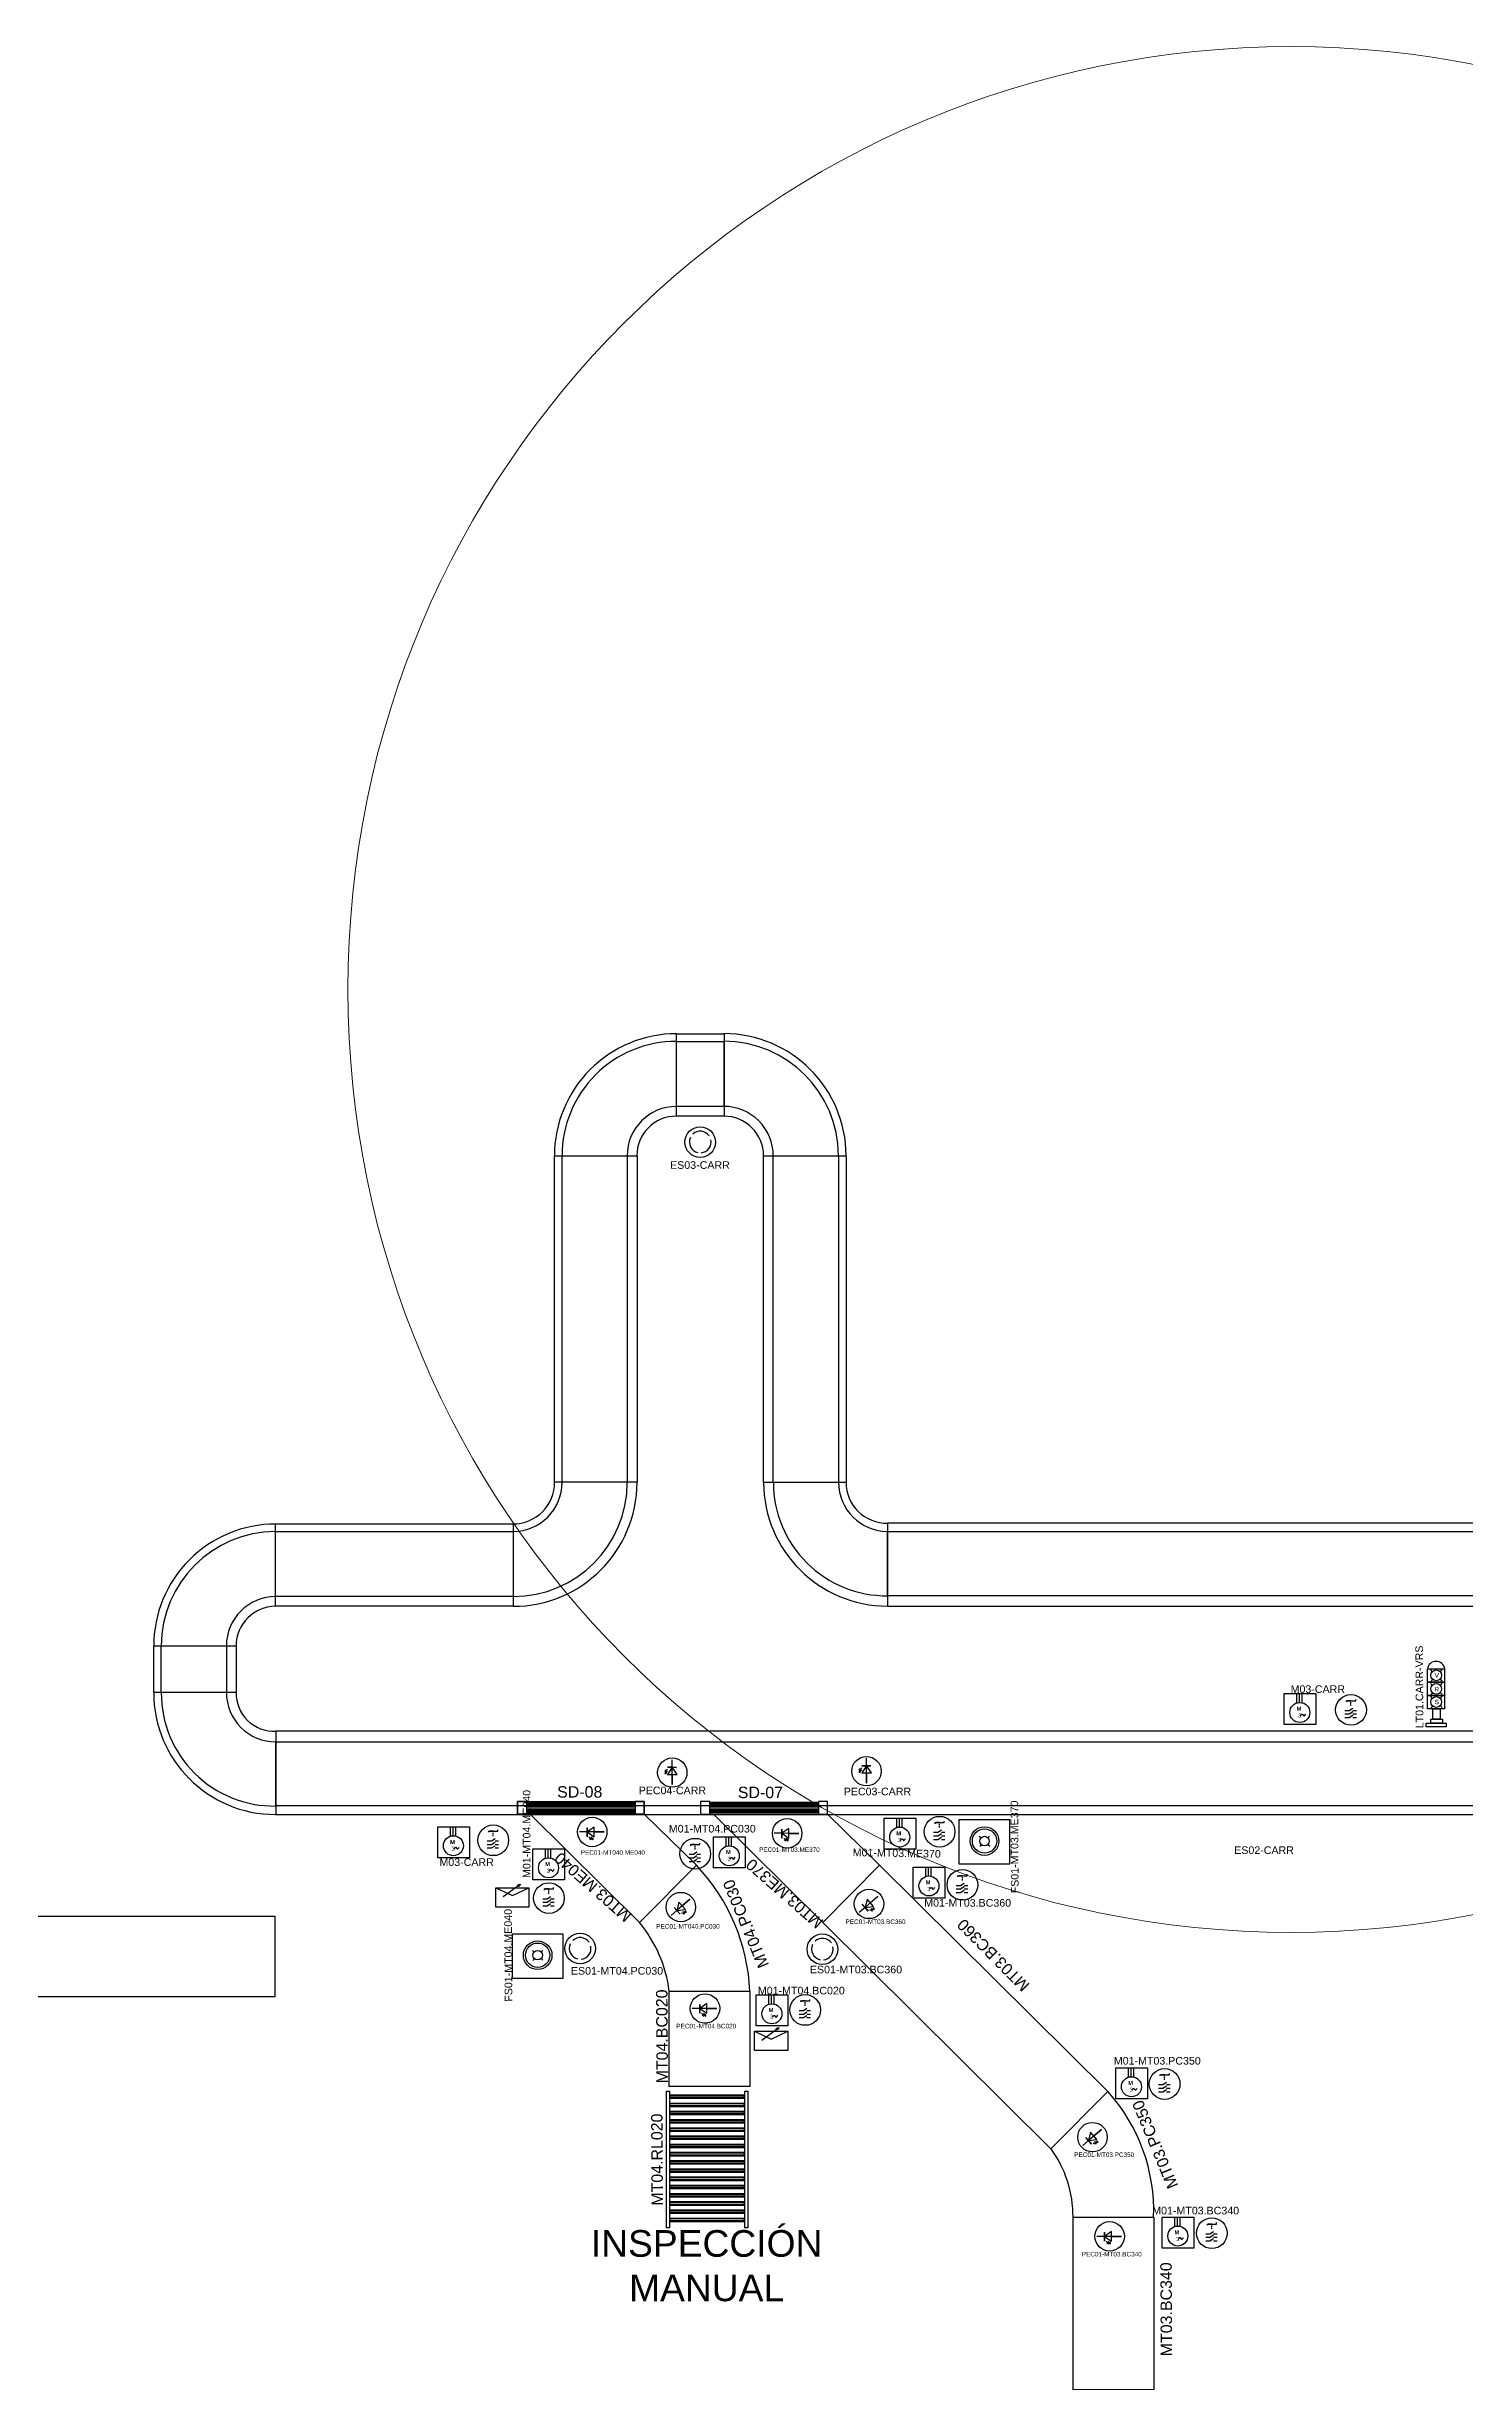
# Model space of a CAD drawing. Header units: inches. Extents: x 281601 to 402894, y -153394 to -58730.
# Drawn here: x 341360 to 359981, y -101529 to -70856 of the extents above; entities that cross this region are included whole.
import ezdxf

# ---------------------------------------------------------------- set-up
doc = ezdxf.new("R2010")
doc.units = ezdxf.units.IN
doc.linetypes.add('DASHED', pattern=[0.75, 0.5, -0.25])
for name, color, linetype in [('Balizas', 7, 'Continuous'), ('Cortinas', 3, 'Continuous'), ('Desconector', 7, 'Continuous'), ('Motores', 7, 'Continuous'), ('PEC', 7, 'Continuous'), ('PEMERGENCIA', 1, 'Continuous'), ('VFrecuencia', 142, 'Continuous')]:
    doc.layers.add(name, color=color, linetype=linetype)
for name, color, linetype, lineweight in [('NOMBRES', 7, 'Continuous', 0), ('NPE', 7, 'Continuous', 5), ('Num Motor', 7, 'Continuous', 0)]:
    doc.layers.add(name, color=color, linetype=linetype, lineweight=lineweight)
doc.styles.add('Annotative', font='arial.ttf', dxfattribs={"height": 250})
doc.styles.add('Estilo1', font='isocteur.ttf')
doc.styles.add('isocop', font='isocp.shx')

# ---------------------------------------------------------------- blocks, each defined once
blk = doc.blocks.new('RaceTrack-638004670511195940', base_point=(344367, -90794, 130))
for points in [[(350257, -84907), (349632, -84907), (349632, -83824), (350257, -83824)], [(371268, -83814), (370643, -83814), (370643, -84897), (371268, -84897)], [(371268, -83914), (370643, -83914), (370643, -84769), (371268, -84769)], [(348029, -85428), (349114, -85428), (349114, -89718), (348029, -89718)], [(351861, -89720), (350776, -89720), (350776, -85427), (351861, -85427)], [(351761, -89720), (350904, -89720), (350904, -85427), (351761, -85427)], [(369996, -85418), (369143, -85418), (369143, -89708), (369996, -89708)], [(372874, -92467), (371788, -92467), (371788, -85416), (372874, -85416)], [(372774, -92467), (371916, -92467), (371916, -85416), (372774, -85416)], [(352406, -91345), (368498, -91345), (368498, -90255), (352406, -90255)], [(344368, -93127), (371271, -93127), (371271, -93970), (344368, -93970)], [(344370, -94082), (371272, -94082), (371272, -92987), (344370, -92987)]]:
    blk.add_lwpolyline(points, close=True)
for points, elevation in [([(350256, -84779), (349632, -84779), (349632, -83924), (350256, -83924)], -123), ([(348129, -85428), (348986, -85428), (348986, -89718), (348129, -89718)], -123), ([(369041, -85418), (370126, -85418), (370126, -89708), (369041, -89708)], 123), ([(347487, -91347), (344367, -91347), (344367, -90265), (347487, -90265)], -12), ([(347487, -91219), (344367, -91219), (344367, -90365), (347487, -90365)], -12), ([(352406, -90362), (368499, -90362), (368499, -91210), (352406, -91210)], -147), ([(342765, -91868), (343848, -91868), (343848, -92481), (342765, -92481)], 123), ([(342865, -91868), (343720, -91868), (343720, -92481), (342865, -92481)], -147)]:
    blk.add_lwpolyline(points, close=True, dxfattribs=dict(elevation=elevation))
for centre, radius, start, end in [((349632, -85427), 1603, 90.0085, 180.0472), ((349632, -85427, -123), 1503, 90.009, 180.0472), ((350255, -85429), 1606, 0.0983, 89.9772), ((350255, -85429), 1506, 0.1035, 89.9754), ((370644, -85418), 1603, 90.0684, 180), ((370644, -85418), 1503, 90.0684, 180), ((371266, -85422, -123), 1608, 0.1961, 89.9449), ((371266, -85422, 147), 1508, 0.2092, 89.9395), ((349632, -85427, -123), 648, 90.0639, 180.0432), ((349632, -85427), 520, 90.0798, 180.0474), ((350257, -85426, -123), 647, 360, 90.0261), ((350257, -85426), 519, 359.9388, 90.0261), ((370644, -85418), 648, 90.0961, 180), ((370643, -85414, 246), 517, 89.9155, 180.3691), ((371268, -85416, -123), 647, 359.9839, 90), ((371268, -85416), 519, 0, 90), ((347486, -89719, -123), 1628, 270.0392, 0), ((347486, -89719, -123), 1500, 270.0405, 0), ((347486, -89719, -147), 645, 270.0472, 0), ((347486, -89719, -12), 545, 270.0472, 0.0473), ((352408, -89713, 123), 1632, 180.2475, 269.9153), ((352396, -89718, 147), 1491, 180.0703, 270.4117), ((352407, -89717, -147), 645, 180.0261, 269.9643), ((352394, -89722), 533, 179.4756, 271.2209), ((368486, -89705, 123), 1640, 270.4486, 359.8959), ((368500, -89713, 258), 541, 269.8812, 0.5848), ((368500, -89713, 123), 1496, 269.9733, 0.2127), ((368485, -89705, 147), 657, 271.168, 359.7368), ((344367, -91868, -12), 1602, 90.0175, 180.026), ((344367, -91868, -12), 1502, 90.0209, 180), ((344369, -91868, -282), 649, 90.2255, 179.9613), ((344369, -91868, 273), 521, 90.2951, 179.9469), ((344366, -92481, 123), 1601, 180, 270), ((344346, -92490), 1481, 179.6711, 270.848), ((344366, -92481), 646, 180.0005, 270.3076), ((344346, -92490, -246), 498, 179.0504, 272.6924), ((371250, -92459), 669, 271.7789, 359.2484), ((371272, -92468, -147), 1502, 270, 0.0261), ((371251, -92459), 1623, 270.7382, 359.6943), ((371272, -92468), 519, 270, 0.0261)]:
    blk.add_arc(centre, radius, start, end)
blk = doc.blocks.new('Motor trifasico')
at = {"color": 116, "true_color": 0x136734}
for p, q in [((2057.3, 3405.5), (2057.3, 3406.3)), ((2057.3, 3406.3), (2058.1, 3406.3)), ((2064.9, 3406.3), (2064.9, 3400.5)), ((2066.6, 3406.3), (2066.6, 3400.8)), ((2068.2, 3406.3), (2068.2, 3400.7))]:
    blk.add_line(p, q, dxfattribs=at)
blk.add_lwpolyline([(2058.1, 3406.3), (2076.9, 3406.3), (2076.9, 3387.1), (2057.3, 3387.1), (2057.3, 3405.5)], dxfattribs=at)
blk.add_circle((2067, 3394.6), 6.2, dxfattribs=at)
blk.add_spline([(2067.4, 3392.6), (2068.5, 3393.6), (2069.4, 3392.6), (2070.6, 3393.7)], degree=3, dxfattribs=at)
at = {"color": 116, "true_color": 0x136734, "insert": (2063.8, 3398.2), "char_height": 2.5, "width": 4.443, "attachment_point": 1, "style": 'isocop'}
blk.add_mtext('\\pxqc;{\\fLucida Sans|b1|i0|c0|p34; M\\P\\pq*;} {\\fLeelawadee|b0|i0|c0|p34;3}', dxfattribs=at)
blk = doc.blocks.new('Interruptor principal')
at = {"color": 32, "true_color": 0xcd6928}
for p, q in [((2036.58, 3398.7), (2040.03, 3398.7)), ((2036.58, 3398.7), (2036.58, 3398.29)), ((2037.63, 3395.16), (2038.95, 3396)), ((2040.03, 3398.7), (2040.03, 3399.22)), ((2036.1, 3395.16), (2037.63, 3395.16)), ((2036.1, 3393.91), (2037.63, 3393.91)), ((2036.1, 3392.6), (2037.63, 3392.6)), ((2037.63, 3393.91), (2038.95, 3394.75)), ((2037.63, 3392.6), (2038.95, 3393.43)), ((2038.95, 3395.16), (2040.27, 3395.16)), ((2038.95, 3393.91), (2040.27, 3393.91)), ((2038.95, 3392.6), (2040.27, 3392.6))]:
    blk.add_line(p, q, dxfattribs=at)
blk.add_line((2038.32, 3398.7), (2037, 3398.7))
at = {"color": 32, "linetype": 'DASHED', "true_color": 0xcd6928}
blk.add_line((2038.32, 3396.9), (2038.32, 3398.7), dxfattribs=at)
at = {"color": 32, "true_color": 0xcd6928}
blk.add_circle((2038.32, 3395.38), 5.57, dxfattribs=at)
blk = doc.blocks.new('Fotocelda')
at = {"color": 5}
for points in [[(1917.6, 3371.9), (1917.6, 3365.4), (1922.3, 3368.7), (1917.6, 3371.9), (1917.6, 3368.7), (1910.9, 3368.7), (1922.3, 3368.7), (1922.3, 3371.9), (1922.3, 3365.9), (1922.3, 3368.7), (1922.3, 3368.7), (1927.4, 3368.7)], [(1919.7, 3371.9), (1918.7, 3373), (1919.3, 3373), (1918.2, 3373.7), (1918.2, 3372.6), (1918.7, 3373)], [(1921.1, 3371.9), (1920, 3373), (1920.6, 3373), (1919.6, 3373.7), (1919.6, 3372.6), (1920, 3373)]]:
    blk.add_lwpolyline(points, dxfattribs=at)
blk.add_circle((1918.8, 3368.7), 9.83, dxfattribs=at)

msp = doc.modelspace()

# ---------------------------------------------------------------- linework, layer by layer
for p, q in [((347716, -94082, 326), (349148, -95501, 326)), ((349894, -94749, 326), (349209, -94080, 123)), ((349551, -97793, -76), (349540, -97793, 754)), ((349551, -97793, -76), (349540, -97793, 754)), ((349551, -97794, -76), (349540, -97794, 754)), ((349551, -97794, -76), (349540, -97794, 754)), ((349551, -97767, -76), (350517, -97767, -76)), ((349551, -97769, -76), (350517, -97769, -76)), ((349551, -97773, -76), (350517, -97773, -76)), ((349551, -97796, -76), (350517, -97796, -76)), ((349551, -97805, -76), (350517, -97805, -76)), ((349551, -97808, -76), (350517, -97808, -76)), ((349551, -97810, -76), (350517, -97810, -76)), ((350530, -97787, 680), (350517, -97787, -76)), ((350530, -97793, 680), (350517, -97793, -76)), ((350530, -97794, 680), (350517, -97794, -76)), ((350530, -97794, 680), (350517, -97794, -76)), ((349551, -97901, -76), (349540, -97901, 754)), ((349551, -97901, -76), (349540, -97901, 754)), ((349551, -97902, -76), (349540, -97902, 754)), ((349551, -97902, -76), (349540, -97902, 754)), ((349551, -98008, -76), (349540, -98008, 754)), ((349551, -98009, -76), (349540, -98009, 754)), ((349551, -98010, -76), (349540, -98010, 754)), ((349551, -98010, -76), (349540, -98010, 754)), ((349551, -98116, -76), (349540, -98116, 754)), ((349551, -98117, -76), (349540, -98117, 754)), ((349551, -98118, -76), (349540, -98118, 754)), ((349551, -98118, -76), (349540, -98118, 754)), ((349551, -97875, -76), (350517, -97875, -76)), ((349551, -97877, -76), (350517, -97877, -76)), ((349551, -97881, -76), (350517, -97881, -76)), ((349551, -97904, -76), (350517, -97904, -76)), ((349551, -97913, -76), (350517, -97913, -76)), ((349551, -97916, -76), (350517, -97916, -76)), ((349551, -97918, -76), (350517, -97918, -76)), ((349551, -97983, -76), (350517, -97983, -76)), ((349551, -97985, -76), (350517, -97985, -76)), ((349551, -97989, -76), (350517, -97989, -76)), ((349551, -98012, -76), (350517, -98012, -76)), ((349551, -98021, -76), (350517, -98021, -76)), ((349551, -98024, -76), (350517, -98024, -76)), ((349551, -98026, -76), (350517, -98026, -76)), ((349551, -98091, -76), (350517, -98091, -76)), ((349551, -98093, -76), (350517, -98093, -76)), ((349551, -98097, -76), (350517, -98097, -76)), ((349551, -98120, -76), (350517, -98120, -76)), ((349551, -98129, -76), (350517, -98129, -76)), ((349551, -98132, -76), (350517, -98132, -76)), ((349551, -98134, -76), (350517, -98134, -76)), ((350530, -97895, 680), (350517, -97895, -76)), ((350530, -97901, 680), (350517, -97901, -76)), ((350530, -97902, 680), (350517, -97902, -76)), ((350530, -97902, 680), (350517, -97902, -76)), ((350530, -98003, 680), (350517, -98003, -76)), ((350530, -98009, 680), (350517, -98009, -76)), ((350530, -98010, 680), (350517, -98010, -76)), ((350530, -98010, 680), (350517, -98010, -76)), ((350530, -98111, 680), (350517, -98111, -76)), ((350530, -98117, 680), (350517, -98117, -76)), ((350530, -98118, 680), (350517, -98118, -76)), ((350530, -98118, 680), (350517, -98118, -76)), ((349551, -98224, -76), (349539, -98224, 754)), ((349551, -98225, -76), (349539, -98225, 754)), ((349551, -98226, -76), (349539, -98226, 754)), ((349551, -98226, -76), (349539, -98226, 754)), ((349551, -98332, -76), (349540, -98332, 754)), ((349551, -98333, -76), (349540, -98333, 754)), ((349551, -98334, -76), (349540, -98334, 754)), ((349551, -98334, -76), (349540, -98334, 754)), ((349551, -98440, -76), (349540, -98440, 754)), ((349551, -98441, -76), (349540, -98441, 754)), ((349551, -98442, -76), (349540, -98442, 754)), ((349551, -98442, -76), (349540, -98442, 754)), ((349551, -98199, -76), (350516, -98199, -76)), ((349551, -98201, -76), (350516, -98201, -76)), ((349551, -98205, -76), (350516, -98205, -76)), ((349551, -98228, -76), (350516, -98228, -76)), ((349551, -98237, -76), (350516, -98237, -76)), ((349551, -98240, -76), (350516, -98240, -76)), ((349551, -98242, -76), (350516, -98242, -76)), ((349551, -98307, -76), (350517, -98307, -76)), ((349551, -98309, -76), (350517, -98309, -76)), ((349551, -98313, -76), (350517, -98313, -76)), ((349551, -98336, -76), (350517, -98336, -76)), ((349551, -98345, -76), (350517, -98345, -76)), ((349551, -98348, -76), (350517, -98348, -76)), ((349551, -98350, -76), (350517, -98350, -76)), ((349551, -98415, -76), (350517, -98415, -76)), ((349551, -98417, -76), (350517, -98417, -76)), ((349551, -98421, -76), (350517, -98421, -76)), ((349551, -98444, -76), (350517, -98444, -76)), ((349551, -98453, -76), (350517, -98453, -76)), ((349551, -98456, -76), (350517, -98456, -76)), ((349551, -98458, -76), (350517, -98458, -76)), ((350529, -98219, 680), (350516, -98219, -76)), ((350529, -98225, 680), (350516, -98225, -76)), ((350529, -98226, 680), (350516, -98226, -76)), ((350529, -98226, 680), (350516, -98226, -76)), ((350530, -98327, 680), (350517, -98327, -76)), ((350530, -98333, 680), (350517, -98333, -76)), ((350530, -98334, 680), (350517, -98334, -76)), ((350530, -98334, 680), (350517, -98334, -76)), ((350530, -98435, 680), (350517, -98435, -76)), ((350530, -98441, 680), (350517, -98441, -76)), ((350530, -98442, 680), (350517, -98442, -76)), ((350530, -98442, 680), (350517, -98442, -76)), ((349551, -98548, -76), (349540, -98548, 754)), ((349551, -98549, -76), (349540, -98549, 754)), ((349551, -98549, -76), (349540, -98549, 754)), ((349551, -98550, -76), (349540, -98550, 754)), ((349551, -98656, -76), (349540, -98656, 754)), ((349551, -98657, -76), (349540, -98657, 754)), ((349551, -98658, -76), (349540, -98658, 754)), ((349551, -98658, -76), (349540, -98658, 754)), ((349551, -98764, -76), (349540, -98764, 754)), ((349551, -98765, -76), (349540, -98765, 754)), ((349551, -98765, -76), (349540, -98765, 754)), ((349551, -98766, -76), (349540, -98766, 754)), ((349551, -98523, -76), (350517, -98523, -76)), ((349551, -98525, -76), (350517, -98525, -76)), ((349551, -98529, -76), (350517, -98529, -76)), ((349551, -98552, -76), (350517, -98552, -76)), ((349551, -98561, -76), (350517, -98561, -76)), ((349551, -98564, -76), (350517, -98564, -76)), ((349551, -98566, -76), (350517, -98566, -76)), ((349551, -98631, -76), (350517, -98631, -76)), ((349551, -98633, -76), (350517, -98633, -76)), ((349551, -98637, -76), (350517, -98637, -76)), ((349551, -98660, -76), (350517, -98660, -76)), ((349551, -98669, -76), (350517, -98669, -76)), ((349551, -98672, -76), (350517, -98672, -76)), ((349551, -98674, -76), (350517, -98674, -76)), ((349551, -98739, -76), (350517, -98739, -76)), ((349551, -98741, -76), (350517, -98741, -76)), ((349551, -98745, -76), (350517, -98745, -76)), ((349551, -98768, -76), (350517, -98768, -76)), ((350530, -98543, 680), (350517, -98543, -76)), ((350530, -98549, 680), (350517, -98549, -76)), ((350530, -98549, 680), (350517, -98549, -76)), ((350530, -98550, 680), (350517, -98550, -76)), ((350530, -98651, 680), (350517, -98651, -76)), ((350530, -98657, 680), (350517, -98657, -76)), ((350530, -98658, 680), (350517, -98658, -76)), ((350530, -98658, 680), (350517, -98658, -76)), ((350530, -98759, 680), (350517, -98759, -76)), ((350530, -98765, 680), (350517, -98765, -76)), ((350530, -98765, 680), (350517, -98765, -76)), ((350530, -98766, 680), (350517, -98766, -76)), ((349551, -98872, -76), (349539, -98872, 754)), ((349551, -98873, -76), (349539, -98873, 754)), ((349551, -98873, -76), (349539, -98873, 754)), ((349551, -98874, -76), (349539, -98874, 754)), ((349551, -98980, -76), (349540, -98980, 754)), ((349551, -98981, -76), (349540, -98981, 754)), ((349551, -98981, -76), (349540, -98981, 754)), ((349551, -98982, -76), (349540, -98982, 754)), ((349551, -98777, -76), (350517, -98777, -76)), ((349551, -98780, -76), (350517, -98780, -76)), ((349551, -98782, -76), (350517, -98782, -76)), ((349551, -98847, -76), (350516, -98847, -76)), ((349551, -98849, -76), (350516, -98849, -76)), ((349551, -98853, -76), (350516, -98853, -76)), ((349551, -98876, -76), (350516, -98876, -76)), ((349551, -98885, -76), (350516, -98885, -76)), ((349551, -98888, -76), (350516, -98888, -76)), ((349551, -98890, -76), (350516, -98890, -76)), ((349551, -98955, -76), (350517, -98955, -76)), ((349551, -98957, -76), (350517, -98957, -76)), ((349551, -98961, -76), (350517, -98961, -76)), ((349551, -98984, -76), (350517, -98984, -76)), ((349551, -98993, -76), (350517, -98993, -76)), ((349551, -98996, -76), (350517, -98996, -76)), ((349551, -98998, -76), (350517, -98998, -76)), ((349551, -99063, -76), (350517, -99063, -76)), ((349551, -99065, -76), (350517, -99065, -76)), ((349551, -99069, -76), (350517, -99069, -76)), ((350529, -98867, 680), (350516, -98867, -76)), ((350529, -98873, 680), (350516, -98873, -76)), ((350529, -98873, 680), (350516, -98873, -76)), ((350529, -98874, 680), (350516, -98874, -76)), ((350530, -98975, 680), (350517, -98975, -76)), ((350530, -98981, 680), (350517, -98981, -76)), ((350530, -98981, 680), (350517, -98981, -76)), ((350530, -98982, 680), (350517, -98982, -76)), ((349551, -99088, -76), (349540, -99088, 754)), ((349551, -99089, -76), (349540, -99089, 754)), ((349551, -99089, -76), (349540, -99089, 754)), ((349551, -99090, -76), (349540, -99090, 754)), ((349551, -99196, -76), (349540, -99196, 754)), ((349551, -99197, -76), (349540, -99197, 754)), ((349551, -99197, -76), (349540, -99197, 754)), ((349551, -99198, -76), (349540, -99198, 754)), ((349551, -99304, -76), (349540, -99304, 754)), ((349551, -99305, -76), (349540, -99305, 754)), ((349551, -99305, -76), (349540, -99305, 754)), ((349551, -99306, -76), (349540, -99306, 754)), ((349551, -99092, -76), (350517, -99092, -76)), ((349551, -99101, -76), (350517, -99101, -76)), ((349551, -99104, -76), (350517, -99104, -76)), ((349551, -99106, -76), (350517, -99106, -76)), ((349551, -99171, -76), (350517, -99171, -76)), ((349551, -99173, -76), (350517, -99173, -76)), ((349551, -99177, -76), (350517, -99177, -76)), ((349551, -99200, -76), (350517, -99200, -76)), ((349551, -99209, -76), (350517, -99209, -76)), ((349551, -99212, -76), (350517, -99212, -76)), ((349551, -99214, -76), (350517, -99214, -76)), ((349551, -99279, -76), (350517, -99279, -76)), ((349551, -99281, -76), (350517, -99281, -76)), ((349551, -99284, -76), (350517, -99284, -76)), ((349551, -99308, -76), (350517, -99308, -76)), ((349551, -99317, -76), (350517, -99317, -76)), ((349551, -99320, -76), (350517, -99320, -76)), ((349551, -99322, -76), (350517, -99322, -76)), ((350530, -99083, 680), (350517, -99083, -76)), ((350530, -99089, 680), (350517, -99089, -76)), ((350530, -99089, 680), (350517, -99089, -76)), ((350530, -99090, 680), (350517, -99090, -76)), ((350530, -99191, 680), (350517, -99191, -76)), ((350530, -99197, 680), (350517, -99197, -76)), ((350530, -99197, 680), (350517, -99197, -76)), ((350530, -99198, 680), (350517, -99198, -76)), ((350530, -99299, 680), (350517, -99299, -76)), ((350530, -99305, 680), (350517, -99305, -76)), ((350530, -99305, 680), (350517, -99305, -76)), ((350530, -99306, 680), (350517, -99306, -76)), ((349551, -99412, -76), (349540, -99412, 754)), ((349551, -99412, -76), (349540, -99412, 754)), ((349551, -99413, -76), (349540, -99413, 754)), ((349551, -99414, -76), (349540, -99414, 754)), ((349551, -99387, -76), (350517, -99387, -76)), ((349551, -99388, -76), (350517, -99388, -76)), ((349551, -99392, -76), (350517, -99392, -76)), ((349551, -99415, -76), (350517, -99415, -76)), ((349551, -99424, -76), (350517, -99424, -76)), ((349551, -99428, -76), (350517, -99428, -76)), ((349551, -99430, -76), (350517, -99430, -76)), ((350530, -99406, 680), (350517, -99406, -76)), ((350530, -99412, 680), (350517, -99412, -76)), ((350530, -99413, 680), (350517, -99413, -76)), ((350530, -99414, 680), (350517, -99414, -76))]:
    msp.add_line(p, q)
at = {"color": 32, "true_color": 0xcd6928}
for p, q in [((350122, -94081, 326), (351554, -95500, 326)), ((352300, -94748, 326), (351615, -94079, 123))]:
    msp.add_line(p, q, dxfattribs=at)
at = {"elevation": 326}
msp.add_lwpolyline([(349894, -94749), (349148, -95501)], dxfattribs=at)
at = {"color": 32, "true_color": 0xcd6928}
for points, elevation in [([(355298, -97721), (354552, -98473), (351554, -95500), (352300, -94748)], 326), ([(355901, -101642), (354842, -101642), (354842, -99374), (355901, -99374)], 11)]:
    msp.add_lwpolyline(points, close=True, dxfattribs=dict(at, elevation=elevation))
at = {"color": 85, "true_color": 0x58ba48}
msp.add_lwpolyline([(344356, -96477), (331791, -96477), (331791, -95419), (344356, -95419)], close=True, dxfattribs=at)
for points, elevation in [([(350597, -97656), (349538, -97656), (349538, -96405), (350597, -96405)], 857), ([(349501, -97716), (349540, -97716), (349540, -99513), (349501, -99513)], 754), ([(349551, -97783), (349540, -97783), (349540, -97783), (349551, -97783)], -76), ([(349551, -97765), (350517, -97765), (350517, -97813), (349551, -97813)], -76), ([(350530, -97783), (350517, -97783), (350517, -97783), (350530, -97783)], 680), ([(350530, -97716), (350569, -97716), (350569, -99513), (350530, -99513)], 680), ([(349551, -97891), (349540, -97891), (349540, -97891), (349551, -97891)], -76), ([(349551, -97999), (349540, -97999), (349540, -97999), (349551, -97999)], -76), ([(349551, -98107), (349540, -98107), (349540, -98107), (349551, -98107)], -76), ([(349551, -97873), (350517, -97873), (350517, -97921), (349551, -97921)], -76), ([(349551, -97981), (350517, -97981), (350517, -98029), (349551, -98029)], -76), ([(349551, -98089), (350517, -98089), (350517, -98137), (349551, -98137)], -76), ([(350530, -97891), (350517, -97891), (350517, -97891), (350530, -97891)], 680), ([(350530, -97999), (350517, -97999), (350517, -97999), (350530, -97999)], 680), ([(350530, -98107), (350517, -98107), (350517, -98107), (350530, -98107)], 680), ([(349551, -98215), (349539, -98215), (349539, -98215), (349551, -98215)], -76), ([(349551, -98323), (349540, -98323), (349540, -98323), (349551, -98323)], -76), ([(349551, -98431), (349540, -98431), (349540, -98431), (349551, -98431)], -76), ([(349551, -98197), (350516, -98197), (350516, -98245), (349551, -98245)], -76), ([(349551, -98304), (350517, -98304), (350517, -98353), (349551, -98353)], -76), ([(349551, -98412), (350517, -98412), (350517, -98461), (349551, -98461)], -76), ([(350529, -98215), (350516, -98215), (350516, -98215), (350529, -98215)], 680), ([(350530, -98323), (350517, -98323), (350517, -98323), (350530, -98323)], 680), ([(350530, -98431), (350517, -98431), (350517, -98431), (350530, -98431)], 680), ([(349551, -98539), (349540, -98539), (349540, -98539), (349551, -98539)], -76), ([(349551, -98647), (349540, -98647), (349540, -98647), (349551, -98647)], -76), ([(349551, -98755), (349540, -98755), (349540, -98755), (349551, -98755)], -76), ([(349551, -98520), (350517, -98520), (350517, -98569), (349551, -98569)], -76), ([(349551, -98628), (350517, -98628), (350517, -98677), (349551, -98677)], -76), ([(349551, -98736), (350517, -98736), (350517, -98785), (349551, -98785)], -76), ([(350530, -98539), (350517, -98539), (350517, -98539), (350530, -98539)], 680), ([(350530, -98647), (350517, -98647), (350517, -98647), (350530, -98647)], 680), ([(350530, -98755), (350517, -98755), (350517, -98755), (350530, -98755)], 680), ([(349551, -98863), (349539, -98863), (349539, -98863), (349551, -98863)], -76), ([(349551, -98971), (349540, -98971), (349540, -98971), (349551, -98971)], -76), ([(349551, -98844), (350516, -98844), (350516, -98892), (349551, -98892)], -76), ([(349551, -98952), (350517, -98952), (350517, -99000), (349551, -99000)], -76), ([(349551, -99060), (350517, -99060), (350517, -99108), (349551, -99108)], -76), ([(350529, -98863), (350516, -98863), (350516, -98863), (350529, -98863)], 680), ([(350530, -98971), (350517, -98971), (350517, -98971), (350530, -98971)], 680), ([(349551, -99079), (349540, -99079), (349540, -99079), (349551, -99079)], -76), ([(349551, -99187), (349540, -99187), (349540, -99187), (349551, -99187)], -76), ([(349551, -99295), (349540, -99295), (349540, -99295), (349551, -99295)], -76), ([(349551, -99168), (350517, -99168), (350517, -99216), (349551, -99216)], -76), ([(349551, -99276), (350517, -99276), (350517, -99324), (349551, -99324)], -76), ([(350530, -99079), (350517, -99079), (350517, -99079), (350530, -99079)], 680), ([(350530, -99187), (350517, -99187), (350517, -99187), (350530, -99187)], 680), ([(350530, -99295), (350517, -99295), (350517, -99295), (350530, -99295)], 680), ([(349551, -99402), (349540, -99402), (349540, -99402), (349551, -99402)], -76), ([(349551, -99384), (350517, -99384), (350517, -99432), (349551, -99432)], -76), ([(350530, -99402), (350517, -99402), (350517, -99402), (350530, -99402)], 680)]:
    msp.add_lwpolyline(points, close=True, dxfattribs=dict(elevation=elevation))
for centre, radius, start, end in [((348043, -96513, 857), 2556, 2.4121, 43.6172), ((347778, -96629, 857), 1774, 7.2361, 39.4539)]:
    msp.add_arc(centre, radius, start, end)
at = {"color": 32, "true_color": 0xcd6928}
for centre, radius, start, end in [((353563, -99290, 326), 2339, 357.9542, 42.1267), ((353311, -99369, 326), 1531, 359.8262, 35.8213)]:
    msp.add_arc(centre, radius, start, end, dxfattribs=at)
at = {"layer": 'Balizas', "color": 0}
for p, q in [((359536, -92182), (359561, -92206)), ((359567, -92307), (359542, -92333)), ((359687, -92179), (359663, -92204)), ((359664, -92302), (359691, -92327)), ((359536, -92361), (359561, -92384)), ((359536, -92532), (359561, -92556)), ((359566, -92486), (359542, -92511)), ((359687, -92357), (359663, -92383)), ((359687, -92528), (359663, -92554)), ((359664, -92481), (359690, -92506)), ((359567, -92657), (359542, -92683)), ((359664, -92652), (359691, -92677))]:
    msp.add_line(p, q, dxfattribs=at)
for points in [[(359498, -92169), (359723, -92169), (359723, -92344), (359498, -92344)], [(359498, -92344), (359723, -92344), (359723, -92518), (359498, -92518)], [(359498, -92518), (359723, -92518), (359723, -92693), (359498, -92693)], [(359481, -92883), (359744, -92883), (359744, -92930), (359481, -92930)], [(359541, -92828), (359694, -92828), (359694, -92883), (359541, -92883)], [(359569, -92693), (359664, -92693), (359664, -92828), (359569, -92828)]]:
    msp.add_lwpolyline(points, close=True, dxfattribs=at)
for centre in [(359613, -92254), (359613, -92432), (359613, -92604)]:
    msp.add_circle(centre, 70.6, dxfattribs=at)
msp.add_arc((359611, -92184), 114, 7.4074, 172.5926, dxfattribs=at)
at = {"layer": 'Cortinas'}
for p, q in [((347665, -93921, 123), (349090, -93921, 123)), ((347665, -93930, 123), (349090, -93930, 123)), ((347665, -93946, 123), (349090, -93946, 123)), ((347665, -93972, 123), (349090, -93972, 123)), ((347665, -93996, 123), (349090, -93996, 123)), ((347665, -94017, 123), (349090, -94017, 123)), ((347665, -94033, 123), (349090, -94033, 123)), ((347665, -94047, 123), (349090, -94047, 123)), ((347665, -94062, 123), (349090, -94062, 123)), ((350070, -93921, 123), (351496, -93921, 123)), ((350070, -93930, 123), (351496, -93930, 123)), ((350070, -93946, 123), (351496, -93946, 123)), ((350070, -93972, 123), (351496, -93972, 123)), ((350070, -93996, 123), (351496, -93996, 123)), ((350070, -94017, 123), (351496, -94017, 123)), ((350070, -94033, 123), (351496, -94033, 123)), ((350070, -94047, 123), (351496, -94047, 123)), ((350070, -94062, 123), (351496, -94062, 123))]:
    msp.add_line(p, q, dxfattribs=at)
at = {"layer": 'Cortinas', "elevation": 123}
for points in [[(349210, -94079), (347545, -94079), (347545, -93912), (349210, -93912)], [(347665, -93912), (347545, -93912), (347545, -94079), (347665, -94079)], [(349210, -93912), (349090, -93912), (349090, -94079), (349210, -94079)], [(350070, -93912), (349950, -93912), (349950, -94079), (350070, -94079)], [(351615, -93912), (351496, -93912), (351496, -94079), (351615, -94079)]]:
    msp.add_lwpolyline(points, close=True, dxfattribs=at)
at = {"layer": 'Motores', "color": 0}
for p, q in [((353610, -94368), (353633, -94389)), ((353744, -94365), (353723, -94388)), ((353724, -94475), (353748, -94497)), ((353637, -94479), (353616, -94502)), ((347741, -95868), (347763, -95889)), ((347768, -95979), (347746, -96002)), ((347875, -95864), (347854, -95887)), ((347855, -95975), (347878, -95997))]:
    msp.add_line(p, q, dxfattribs=at)
for points in [[(353346, -94150), (354008, -94150), (354008, -94736), (353346, -94736)], [(347477, -95649), (348139, -95649), (348139, -96235), (347477, -96235)]]:
    msp.add_lwpolyline(points, close=True, dxfattribs=at)
for centre, radius in [((353679, -94431), 188), ((353679, -94431), 160), ((353679, -94432), 62.9), ((347809, -95931), 188), ((347809, -95931), 160), ((347809, -95931), 62.9)]:
    msp.add_circle(centre, radius, dxfattribs=at)
at = {"layer": 'Num Motor'}
msp.add_circle((357705, -83243), 12388, dxfattribs=at)
at = {"layer": 'PEMERGENCIA', "color": 1}
for centre in [(349944, -85248), (348367, -95843), (348367, -95843), (351549, -95853), (351549, -95853)]:
    msp.add_circle(centre, 201, dxfattribs=at)
for centre, radius, start, end in [((349945, -85246), 143, 155.3812, 257.1215), ((349945, -85246), 142, 34.6645, 132.9651), ((349944, -85247), 142, 275.9995, 11.9942), ((348368, -95841), 142, 34.6645, 132.9651), ((348368, -95841), 143, 155.3812, 257.1215), ((348367, -95842), 142, 275.9995, 11.9942), ((351550, -95851), 143, 155.3812, 257.1215), ((351550, -95851), 142, 34.6645, 132.9651), ((351549, -95852), 142, 275.9995, 11.9942)]:
    msp.add_arc(centre, radius, start, end, dxfattribs=at)
at = {"layer": 'VFrecuencia', "color": 141, "true_color": 0xadddf7}
for p, q in [((347354, -95160), (347580, -94996)), ((350753, -97046), (350979, -96881))]:
    msp.add_line(p, q, dxfattribs=at)
for points in [[(347259, -95044), (347695, -95044), (347695, -95298), (347259, -95298)], [(347566, -95027), (347543, -95007), (347580, -94996)], [(350965, -96913), (350942, -96893), (350979, -96881)], [(350658, -96930), (351094, -96930), (351094, -97184), (350658, -97184)]]:
    msp.add_lwpolyline(points, close=True, dxfattribs=at)
for points in [[(347259, -95044), (347479, -95148), (347695, -95044)], [(350658, -96930), (350878, -97033), (351094, -96930)]]:
    msp.add_lwpolyline(points, dxfattribs=at)

# ---------------------------------------------------------------- block references
msp.add_blockref('RaceTrack-638004670511195940', (344367, -90794, 130))
at = {"layer": 'Desconector', "xscale": 36.22589640801436, "yscale": 36.22589640801436, "zscale": 36.22589640801436}
for p in [(284653, -215709), (279249, -217309), (273386, -217422), (276039, -217598), (274117, -218181), (279549, -218007), (277484, -219651), (282205, -220624, 1113), (282825, -222584, 1113)]:
    msp.add_blockref('Interruptor principal', p, dxfattribs=at)
at = {"layer": 'Motores', "color": 2, "xscale": 21.19265796742174, "yscale": 21.19265796742174, "zscale": 21.19265796742174}
for p in [(314016, -164683), (308760, -166320), (302897, -166433), (306521, -166566, 326), (304146, -166724), (309144, -166962), (307081, -168642, 1630), (311804, -169600), (312413, -171561)]:
    msp.add_blockref('Motor trifasico', p, dxfattribs=at)
at = {"layer": 'PEC', "color": 5, "xscale": 19.66336690283918, "yscale": 19.66336690283918, "zscale": 19.66336690283918}
for p, rotation in [((415797, -131297, 345), 89.96921290021936), ((418348, -131279, 345), 89.96921290021936), ((386292, -28092, 345), 179.9692129002194), ((388852, -28110, 345), 179.9692129002194), ((334765, -20542, 345), 220.9562378183318), ((337236, -20501, 345), 220.9562378183318), ((387773, -30412, 345), 179.9692129002194), ((340172, -23565, 345), 220.9562378183318), ((393088, -33405, 345), 179.9692129002194)]:
    msp.add_blockref('Fotocelda', p, dxfattribs=dict(at, rotation=rotation))

# ---------------------------------------------------------------- texts
at = {"char_height": 150, "width": 55.01, "attachment_point": 1, "style": 'Annotative'}
for s, insert in [('SD-08', (348065, -93710, 345)), ('SD-07', (350438, -93717, 345))]:
    msp.add_mtext(s, dxfattribs=dict(at, insert=insert))
for s, insert, rotation in [('MT03.ME040', (348958, -95508, 690), 138.7185), ('MT03.ME370', (351475, -95593, 690), 138.7185), ('MT04.PC030', (350712, -96117, 690), 112.6402), ('MT03.BC360', (354175, -96422, 690), 134.8083), ('MT04.BC020', (349370, -97616, 690), 90.2932), ('MT03.PC350', (356089, -99016, 690), 112.6402), ('MT04.RL020', (349305, -99223, 690), 90.2932), ('MT03.BC340', (355994, -101201, 690), 90.2932)]:
    msp.add_mtext(s, dxfattribs=dict(at, insert=insert, rotation=rotation))
at = {"layer": 'Balizas', "color": 0, "char_height": 58.3, "attachment_point": 1, "style": 'Estilo1'}
for s, insert in [('V', (359591, -92225)), ('S', (359591, -92575)), ('R', (359591, -92406))]:
    msp.add_mtext_dynamic_manual_height_columns(s, width=7.97, gutter_width=39.8, heights=[0], dxfattribs=dict(at, insert=insert))
at = {"layer": 'NOMBRES', "char_height": 100, "attachment_point": 1, "rotation": 90.2932, "style": 'Annotative'}
for s, insert, width in [('LT01.CARR-VRS', (359344, -92950, 1363), 108.68), ('FS01-MT03.ME370', (354027, -95118, 690), 55.01), ('FS01-MT04.ME040', (347376, -96542, 690), 55.01)]:
    msp.add_mtext(s, dxfattribs=dict(at, insert=insert, width=width))
at = {"layer": 'NPE', "char_height": 100, "width": 55.01, "attachment_point": 1, "style": 'Annotative'}
for s, insert in [('ES03-CARR', (349549, -85499, 345)), ('ES02-CARR', (356959, -94501, 345)), ('ES01-MT04.PC030', (348246, -96086, 345)), ('ES01-MT03.BC360', (351385, -96069, 345))]:
    msp.add_mtext(s, dxfattribs=dict(at, insert=insert))
at = {"layer": 'Num Motor', "attachment_point": 1, "style": 'Annotative'}
for s, insert, char_height, width in [('{\\H0.4x;M03-CARR}', (357700, -92385), 250, 250), ('{\\H0.4x;PEC04-CARR}', (349136, -93716), 250, 250), ('{\\H0.4x;PEC03-CARR}', (351830, -93730), 250, 250), ('{\\H0.4x;M01-MT04.PC030}', (349532, -94219), 250, 250), ('{\\H0.4x;M03-CARR}', (346519, -94658), 250, 250), ('PEC01-MT040.ME040', (348375, -94551), 60, 250), ('PEC01-MT03.ME370', (350718, -94514), 60, 250), ('{\\H0.4x;M01-MT03.BC360}', (352887, -95193), 250, 250), ('{\\H0.24x;PEC01-MT040.PC030}', (349367, -95522), 250, 250), ('PEC01-MT03.BC360', (351854, -95461), 60, 250), ('{\\H0.4x;M01-MT04.BC020}', (350702, -96346), 250, 250), ('PEC01-MT04.BC020', (349630, -96832), 60, 250), ('{\\H0.4x;M01-MT03.PC350}', (355378, -97268), 250, 250), ('PEC01-MT03.PC350', (354858, -98522), 60, 250), ('{\\H0.4x;M01-MT03.BC340}', (355882, -99236), 250, 250), ('\\pxqc;INSPECCIÓN MANUAL', (349829, -99543), 350, 398.54), ('PEC01-MT03.BC340', (354957, -99829), 60, 250)]:
    msp.add_mtext(s, dxfattribs=dict(at, insert=insert, char_height=char_height, width=width))
at = {"layer": 'Num Motor', "char_height": 250, "width": 250, "attachment_point": 1, "style": 'Annotative'}
for s, insert, rotation in [('\\pxt0.21486;{\\H0.4x;M01-MT04.ME040}', (347614, -94916), 90), ('\\pxt0.21486;{\\H0.4x;M01-MT03.ME370}', (351949, -94529), 358.9621)]:
    msp.add_mtext(s, dxfattribs=dict(at, insert=insert, rotation=rotation))

doc.saveas('drawing.dxf')
